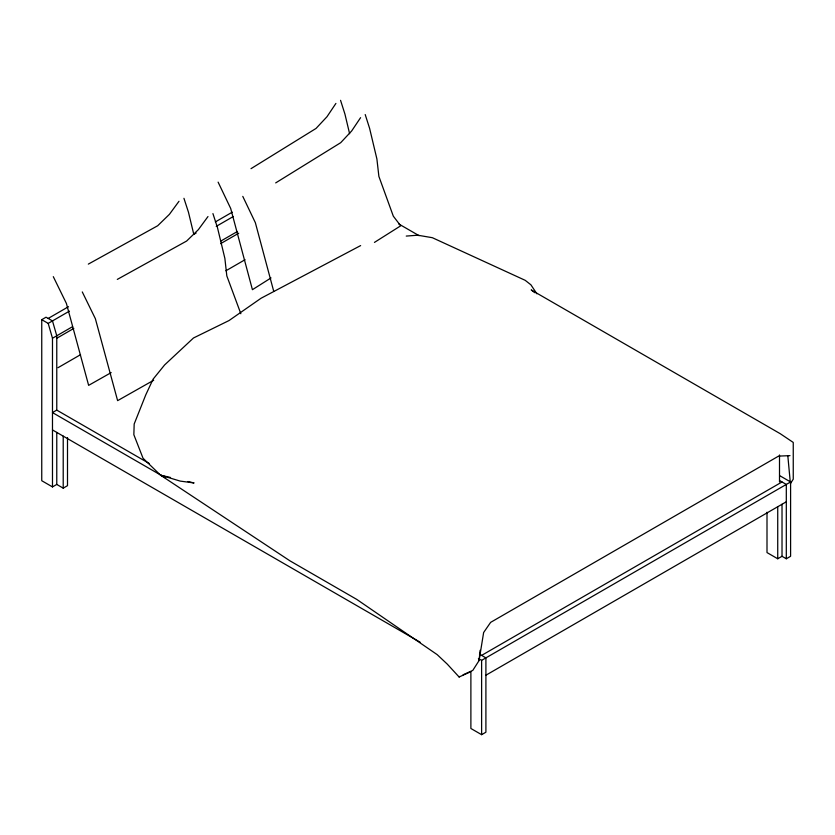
<?xml version="1.0" encoding="UTF-8"?>
<svg xmlns="http://www.w3.org/2000/svg" width="835" height="835" viewBox="0 0 835 835"><rect width="100%" height="100%" fill="white"/><g stroke="black" fill="none" stroke-linecap="round" stroke-linejoin="round"><path stroke-width="1.25" d="M463.101 674.816L472.787 670.401L479.081 660.568L480.125 650.288M479.081 660.568L483.632 632.523L490.636 622.367L778.596 456.108L789.993 455.639M790.453 483.548L793.25 479.186L793.25 442.435L780.255 433.709L531.185 289.912L534.817 292.709M335.91 103.415L326.986 116.733L316.027 128.444L251.011 168.66M360.584 117.662L351.66 130.97L340.701 142.691L275.686 182.907M178.993 201.277L169.411 214.345L157.669 225.763L88.322 264.121M207.978 216.557L198.386 229.625L186.643 241.033L117.297 279.401M360.636 245.584L261.063 298.241L229.02 320.556L193.48 337.987L164.599 364.958L153.087 379.173L145.77 394.861L134.174 424.023L133.851 434.722L143.035 458.238L160.529 475.167L289.985 560.859L356.806 599.436L437.206 654.65L447.278 664.128L459.114 677.008L459.553 676.433M271.02 277.93L252.421 289.682L230.69 208.458L218.112 182.134M374.445 242.4L400.696 225.815L393.316 216.171L378.881 176.394L376.898 158.994L369.602 128.339L365.208 114.562M67.499 437.55L67.499 485.678L63.209 488.151L56.77 484.436L52.48 486.92L41.75 480.72L41.75 319.68L46.04 317.196L52.48 320.911L56.77 335.785L56.77 410.11L149.246 463.498M48.19 318.438L68.512 306.695M193.866 234.332L196.131 233.028M215.326 221.943L232.266 212.163M41.75 319.68L48.19 323.395L69.42 311.131M216.234 226.368L233.174 216.589M52.48 486.92L52.48 338.258L72.582 326.652M220.523 241.242L237.464 231.462M56.884 338.196L73.824 328.416M220.638 243.653L238.706 233.215M58.022 367.692L80.557 354.677M225.909 270.77L245.062 259.706M56.77 410.11L52.48 412.584L165.257 477.703M481.618 655.391L782.019 481.962M478.403 658.491L481.618 660.349L790.599 481.962L790.599 556.287L786.309 558.772L782.019 556.287L777.729 558.772L767 552.572L767 512.252M485.907 675.212L786.309 501.783M470.888 671.497L470.888 728.485L481.618 734.675L485.907 732.201L485.907 657.876L479.478 654.16M111.18 372.608L88.635 385.363L66.382 303.387L53.294 276.656M153.682 380.238L117.62 400.643L95.357 318.667L82.279 291.937M459.114 677.008L469.688 672.185M406.248 236.075L417.719 235.209L432.332 237.693L525.215 280.33L530.924 284.829L536.884 293.805M170.476 477.474L160.529 475.167L180.256 481.106L194.075 482.964L187.865 481.513M398.754 223.947L419.055 235.668M779.869 475.762L790.599 481.962M779.869 480.72L786.309 484.436L786.309 558.772M52.48 429.931L420.141 642.198M242.787 196.382L255.364 222.705L273.755 291.436M240.835 313.72L226.817 275.905L224.876 258.422L217.444 227.517L212.925 213.593M183.94 198.312L188.47 212.236L193.824 234.489M340.544 100.325L344.938 114.103L349.604 133.715M48.19 323.395L52.48 338.258M790.16 480.97L787.802 455.618M782.019 504.256L782.019 556.287M779.504 454.981L779.504 481.962M777.729 506.741L777.729 558.772M481.618 660.349L481.618 734.675M63.209 436.12L63.209 488.151M56.77 432.405L56.77 484.436"/></g></svg>
